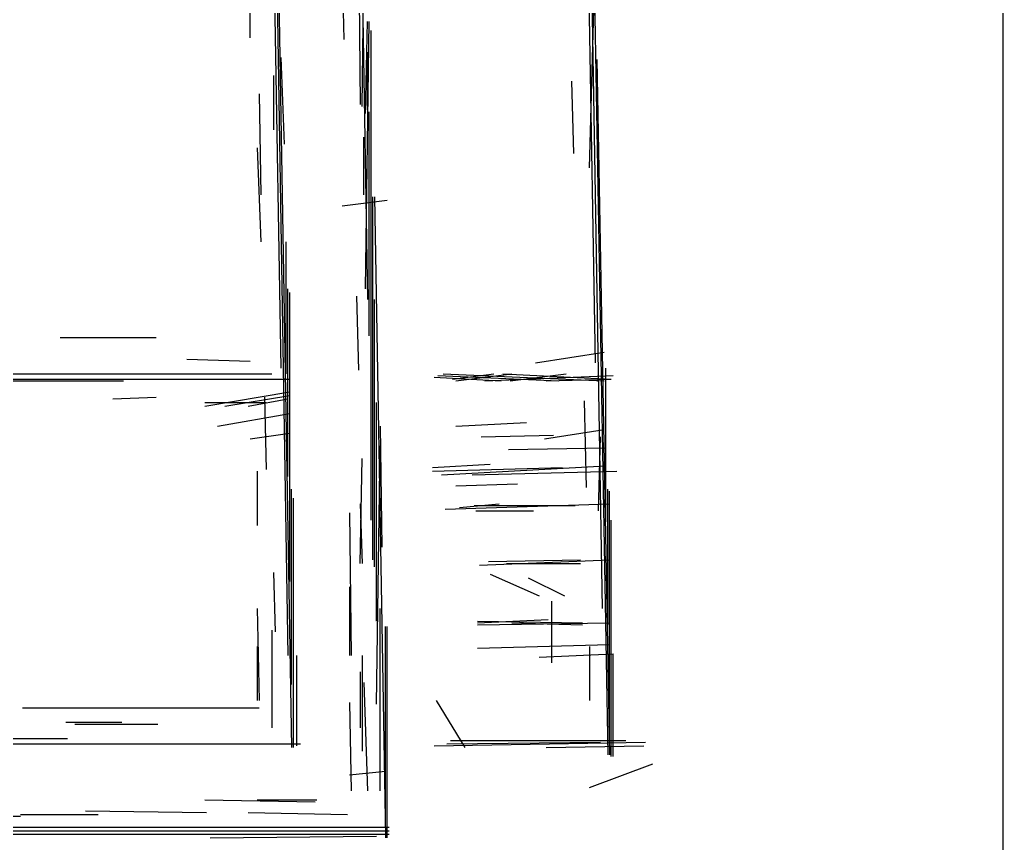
# Model space of a CAD drawing. Header units: metres. Extents: x 0.1 to 46.8, y -33.1 to 0.
# Drawn here: x 41.31 to 46.76, y -26.41 to -21.85 of the extents above; entities that cross this region are included whole.
import ezdxf

# ---------------------------------------------------------------- set-up
doc = ezdxf.new("R2010")
doc.units = ezdxf.units.M
doc.layers.add('Lines', color=7, linetype='Continuous')
doc.layers.add('Walls', color=2, linetype='Continuous')

msp = doc.modelspace()

# ---------------------------------------------------------------- linework, layer by layer
at = {"layer": 'Lines'}
for p, q in [((46.76, -33.07), (46.76, 0)), ((42.68, -17.62), (42.82, -25.88)), ((44.43, -17.86), (44.57, -25.92)), ((42.68, -18.09), (42.8, -25.37)), ((43.16, -18.4), (43.24, -23.4)), ((44.43, -18.6), (44.54, -25.11)), ((42.68, -19.13), (42.76, -23.78)), ((44.43, -19.6), (44.5, -23.75)), ((43.21, -22.33), (43.23, -20.79)), ((43.19, -21.2), (43.2, -22.32)), ((42.59, -21.95), (42.59, -21.43)), ((44.47, -22.67), (44.5, -21.53)), ((43.1, -21.6), (43.11, -21.96)), ((43.23, -22.37), (43.24, -21.86)), ((43.23, -23.34), (43.25, -21.86)), ((43.26, -24.62), (43.26, -21.91)), ((43.24, -22.35), (43.24, -22.03)), ((42.76, -22.06), (42.78, -22.54)), ((44.51, -22.07), (44.58, -25.92)), ((42.72, -22.16), (42.72, -22.46)), ((44.37, -22.19), (44.38, -22.59)), ((42.64, -22.26), (42.65, -22.82)), ((43.25, -23.6), (43.25, -22.36)), ((43.22, -22.82), (43.22, -22.5)), ((42.63, -22.56), (42.65, -23.08)), ((43.1, -22.88), (43.35, -22.85)), ((43.27, -24.84), (43.27, -22.83)), ((43.28, -22.83), (43.34, -26.38)), ((42.79, -23.81), (42.79, -23.08)), ((42.8, -24.38), (42.8, -23.34)), ((42.81, -24.96), (42.81, -23.36)), ((43.18, -23.38), (43.19, -23.79)), ((43.28, -24.88), (43.28, -23.4)), ((41.54, -23.61), (42.07, -23.61)), ((42.24, -23.73), (42.59, -23.74)), ((44.17, -23.75), (44.55, -23.69)), ((44.56, -24.63), (44.56, -23.78)), ((36.45, -23.84), (42.81, -23.84)), ((36.54, -23.81), (42.71, -23.81)), ((43.61, -23.83), (43.98, -23.85)), ((43.63, -23.82), (44.3, -23.85)), ((43.66, -23.81), (44.55, -23.85)), ((43.71, -23.84), (43.94, -23.81)), ((43.73, -23.85), (44.04, -23.81)), ((43.89, -23.85), (44.6, -23.82)), ((43.99, -23.81), (44.59, -23.84)), ((44.03, -23.85), (44.34, -23.81)), ((44.23, -23.85), (44.59, -23.84)), ((36.45, -23.85), (41.89, -23.85)), ((41.83, -23.95), (42.07, -23.94)), ((42.34, -23.99), (42.81, -23.91)), ((42.45, -23.99), (42.81, -23.93)), ((42.58, -23.99), (42.8, -23.95)), ((42.67, -23.94), (42.68, -24.34)), ((42.34, -23.97), (42.68, -23.97)), ((43.29, -25.18), (43.29, -23.97)), ((44.44, -23.96), (44.45, -24.44)), ((42.41, -24.1), (42.81, -24.03)), ((43.31, -24.1), (43.32, -24.77)), ((43.73, -24.1), (44.12, -24.08)), ((44.22, -24.17), (44.54, -24.12)), ((42.59, -24.17), (42.81, -24.14)), ((43.87, -24.16), (44.27, -24.15)), ((44.52, -24.57), (44.53, -24.16)), ((43.29, -25.64), (43.31, -24.21)), ((44.02, -24.23), (44.56, -24.22)), ((43.2, -24.86), (43.21, -24.28)), ((43.6, -24.33), (43.92, -24.31)), ((43.6, -24.35), (44.32, -24.33)), ((43.65, -24.37), (44.56, -24.32)), ((42.63, -24.35), (42.63, -24.65)), ((43.82, -24.37), (44.62, -24.35)), ((43.73, -24.43), (44.07, -24.42)), ((42.82, -25.53), (42.82, -24.45)), ((42.83, -25.88), (42.83, -24.5)), ((44.57, -25.2), (44.57, -24.45)), ((44.58, -25.78), (44.58, -24.46)), ((43.2, -24.53), (43.21, -24.86)), ((43.67, -24.56), (44.58, -24.53)), ((43.75, -24.55), (43.97, -24.53)), ((43.83, -24.54), (44.39, -24.54)), ((43.14, -24.58), (43.15, -25.37)), ((43.84, -24.57), (44.16, -24.57)), ((44.59, -25.93), (44.59, -24.62)), ((43.86, -24.87), (44.58, -24.84)), ((43.91, -24.85), (44.42, -24.84)), ((44.01, -24.86), (44.42, -24.86)), ((42.72, -24.91), (42.73, -25.24)), ((43.92, -24.92), (44.19, -25.04)), ((43.14, -24.99), (43.14, -25.37)), ((44.13, -24.94), (44.33, -25.04)), ((44.26, -25.41), (44.26, -25.07)), ((42.63, -25.11), (42.64, -25.62)), ((43.31, -26.12), (43.31, -25.11)), ((43.34, -26.25), (43.34, -25.21)), ((43.35, -26.38), (43.35, -25.21)), ((43.85, -25.19), (44.24, -25.17)), ((43.85, -25.18), (44.43, -25.19)), ((43.85, -25.2), (44.58, -25.19)), ((44.04, -25.19), (44.43, -25.2)), ((42.71, -25.23), (42.71, -25.77)), ((43.85, -25.33), (44.58, -25.31)), ((42.63, -25.32), (42.63, -25.62)), ((42.85, -25.87), (42.85, -25.37)), ((43.21, -25.37), (43.21, -25.9)), ((44.19, -25.38), (44.6, -25.36)), ((44.47, -25.32), (44.47, -25.62)), ((44.6, -25.93), (44.6, -25.36)), ((43.2, -25.46), (43.2, -25.77)), ((43.22, -25.52), (43.24, -26.12)), ((43.14, -25.63), (43.15, -26.12)), ((43.62, -25.62), (43.78, -25.88)), ((41.33, -25.66), (42.64, -25.66)), ((41.57, -25.74), (41.88, -25.74)), ((41.62, -25.75), (42.08, -25.75)), ((32.54, -25.86), (42.87, -25.86)), ((36.58, -25.83), (41.58, -25.83)), ((43.61, -25.87), (44.78, -25.85)), ((43.68, -25.86), (44.53, -25.85)), ((43.7, -25.84), (44.67, -25.84)), ((44.23, -25.88), (44.77, -25.87)), ((44.47, -26.1), (44.82, -25.97)), ((43.14, -26.03), (43.34, -26.01)), ((42.34, -26.17), (42.95, -26.18)), ((42.63, -26.17), (42.96, -26.17)), ((41.68, -26.23), (42.35, -26.24)), ((42.58, -26.24), (43.13, -26.25)), ((40.99, -26.26), (41.32, -26.26)), ((41.32, -26.25), (41.75, -26.25)), ((32.07, -26.34), (43.36, -26.34)), ((32.18, -26.32), (43.36, -26.32)), ((40.23, -26.36), (43.36, -26.36)), ((42.37, -26.38), (43.29, -26.37))]:
    msp.add_line(p, q, dxfattribs=at)
at = {"layer": 'Walls'}
for p, q in [((42.68, -17.62), (42.82, -25.88)), ((42.68, -17.62), (42.82, -25.88)), ((42.68, -17.62), (42.82, -25.88)), ((42.68, -17.62), (42.82, -25.88)), ((42.68, -17.62), (42.82, -25.88)), ((42.68, -17.62), (42.82, -25.88)), ((44.43, -17.86), (44.57, -25.92)), ((44.43, -17.86), (44.57, -25.92)), ((44.43, -17.86), (44.57, -25.92)), ((42.68, -18.09), (42.8, -25.37)), ((42.68, -18.09), (42.8, -25.37)), ((42.68, -18.09), (42.8, -25.37)), ((42.68, -18.09), (42.8, -25.37)), ((42.68, -18.09), (42.8, -25.37)), ((43.16, -18.4), (43.24, -23.4)), ((43.16, -18.4), (43.24, -23.4)), ((43.16, -18.4), (43.24, -23.4)), ((43.16, -18.4), (43.24, -23.4)), ((43.16, -18.4), (43.24, -23.4)), ((44.43, -18.6), (44.54, -25.11)), ((44.43, -18.6), (44.54, -25.11)), ((44.43, -18.6), (44.54, -25.11)), ((42.68, -19.13), (42.76, -23.78)), ((42.68, -19.13), (42.76, -23.78)), ((42.68, -19.13), (42.76, -23.78)), ((42.68, -19.13), (42.76, -23.78)), ((42.68, -19.13), (42.76, -23.78)), ((42.68, -19.13), (42.76, -23.78)), ((42.68, -19.13), (42.76, -23.78)), ((42.68, -19.13), (42.76, -23.78)), ((44.43, -19.6), (44.5, -23.75)), ((44.43, -19.6), (44.5, -23.75)), ((44.43, -19.6), (44.5, -23.75)), ((44.43, -19.6), (44.5, -23.75)), ((43.21, -22.33), (43.23, -20.79)), ((43.21, -22.33), (43.23, -20.79)), ((43.21, -22.33), (43.23, -20.79)), ((43.21, -22.33), (43.23, -20.79)), ((43.21, -22.33), (43.23, -20.79)), ((43.21, -22.33), (43.23, -20.79)), ((43.21, -22.33), (43.23, -20.79)), ((43.21, -22.33), (43.23, -20.79)), ((43.19, -21.2), (43.2, -22.32)), ((43.19, -21.2), (43.2, -22.32)), ((43.19, -21.2), (43.2, -22.32)), ((43.19, -21.2), (43.2, -22.32)), ((43.19, -21.2), (43.2, -22.32)), ((43.19, -21.2), (43.2, -22.32)), ((43.19, -21.2), (43.2, -22.32)), ((42.59, -21.95), (42.59, -21.43)), ((42.59, -21.95), (42.59, -21.43)), ((42.59, -21.95), (42.59, -21.43)), ((42.59, -21.95), (42.59, -21.43)), ((42.59, -21.95), (42.59, -21.43)), ((42.59, -21.95), (42.59, -21.43)), ((44.47, -22.67), (44.5, -21.53)), ((44.47, -22.67), (44.5, -21.53)), ((44.47, -22.67), (44.5, -21.53)), ((44.47, -22.67), (44.5, -21.53)), ((43.23, -22.37), (43.24, -21.86)), ((43.23, -22.37), (43.24, -21.86)), ((43.23, -23.34), (43.25, -21.86)), ((43.23, -22.37), (43.24, -21.86)), ((43.23, -22.37), (43.24, -21.86)), ((43.23, -23.34), (43.25, -21.86)), ((43.23, -22.37), (43.24, -21.86)), ((43.23, -22.37), (43.24, -21.86)), ((43.23, -23.34), (43.25, -21.86)), ((43.23, -22.37), (43.24, -21.86)), ((43.23, -23.34), (43.25, -21.86)), ((43.23, -23.34), (43.25, -21.86)), ((43.26, -24.62), (43.26, -21.91)), ((43.26, -24.62), (43.26, -21.91)), ((43.26, -24.62), (43.26, -21.91)), ((43.26, -24.62), (43.26, -21.91)), ((43.26, -24.62), (43.26, -21.91)), ((43.26, -24.62), (43.26, -21.91)), ((44.51, -22.07), (44.58, -25.92)), ((42.64, -22.26), (42.65, -22.82)), ((42.64, -22.26), (42.65, -22.82)), ((42.64, -22.26), (42.65, -22.82)), ((42.64, -22.26), (42.65, -22.82)), ((42.64, -22.26), (42.65, -22.82)), ((43.25, -23.6), (43.25, -22.36)), ((43.25, -23.6), (43.25, -22.36)), ((43.25, -23.6), (43.25, -22.36)), ((43.25, -23.6), (43.25, -22.36)), ((43.25, -23.6), (43.25, -22.36)), ((42.63, -22.56), (42.65, -23.08)), ((42.63, -22.56), (42.65, -23.08)), ((42.63, -22.56), (42.65, -23.08)), ((42.63, -22.56), (42.65, -23.08)), ((42.63, -22.56), (42.65, -23.08)), ((43.27, -24.84), (43.27, -22.83)), ((43.27, -24.84), (43.27, -22.83)), ((43.27, -24.84), (43.27, -22.83)), ((43.27, -24.84), (43.27, -22.83)), ((43.27, -24.84), (43.27, -22.83)), ((43.27, -24.84), (43.27, -22.83)), ((43.27, -24.84), (43.27, -22.83)), ((43.27, -24.84), (43.27, -22.83)), ((43.27, -24.84), (43.27, -22.83)), ((43.28, -22.83), (43.34, -26.38)), ((43.28, -22.83), (43.34, -26.38)), ((43.28, -22.83), (43.34, -26.38)), ((43.28, -22.83), (43.34, -26.38)), ((43.28, -22.83), (43.34, -26.38)), ((43.28, -22.83), (43.34, -26.38)), ((43.28, -22.83), (43.34, -26.38)), ((43.28, -22.83), (43.34, -26.38)), ((42.79, -23.81), (42.79, -23.08)), ((42.79, -23.81), (42.79, -23.08)), ((42.79, -23.81), (42.79, -23.08)), ((42.79, -23.81), (42.79, -23.08)), ((42.79, -23.81), (42.79, -23.08)), ((42.79, -23.81), (42.79, -23.08)), ((42.8, -24.38), (42.8, -23.34)), ((42.8, -24.38), (42.8, -23.34)), ((42.8, -24.38), (42.8, -23.34)), ((42.8, -24.38), (42.8, -23.34)), ((42.8, -24.38), (42.8, -23.34)), ((42.8, -24.38), (42.8, -23.34)), ((42.81, -24.96), (42.81, -23.36)), ((42.81, -24.96), (42.81, -23.36)), ((42.81, -24.96), (42.81, -23.36)), ((42.81, -24.96), (42.81, -23.36)), ((42.81, -24.96), (42.81, -23.36)), ((42.81, -24.96), (42.81, -23.36)), ((42.81, -24.96), (42.81, -23.36)), ((42.81, -24.96), (42.81, -23.36)), ((43.28, -24.88), (43.28, -23.4)), ((43.28, -24.88), (43.28, -23.4)), ((43.28, -24.88), (43.28, -23.4)), ((43.28, -24.88), (43.28, -23.4)), ((43.28, -24.88), (43.28, -23.4)), ((43.28, -24.88), (43.28, -23.4)), ((43.28, -24.88), (43.28, -23.4)), ((43.28, -24.88), (43.28, -23.4)), ((44.56, -24.63), (44.56, -23.78)), ((44.56, -24.63), (44.56, -23.78)), ((36.45, -23.84), (42.81, -23.84)), ((36.45, -23.84), (42.81, -23.84)), ((36.54, -23.81), (42.71, -23.81)), ((36.54, -23.81), (42.71, -23.81)), ((43.63, -23.82), (44.3, -23.85)), ((43.63, -23.82), (44.3, -23.85)), ((43.63, -23.82), (44.3, -23.85)), ((43.63, -23.82), (44.3, -23.85)), ((43.63, -23.82), (44.3, -23.85)), ((43.63, -23.82), (44.3, -23.85)), ((43.63, -23.82), (44.3, -23.85)), ((43.63, -23.82), (44.3, -23.85)), ((43.66, -23.81), (44.55, -23.85)), ((43.66, -23.81), (44.55, -23.85)), ((43.66, -23.81), (44.55, -23.85)), ((43.66, -23.81), (44.55, -23.85)), ((43.66, -23.81), (44.55, -23.85)), ((43.66, -23.81), (44.55, -23.85)), ((43.66, -23.81), (44.55, -23.85)), ((43.89, -23.85), (44.6, -23.82)), ((43.89, -23.85), (44.6, -23.82)), ((43.89, -23.85), (44.6, -23.82)), ((43.89, -23.85), (44.6, -23.82)), ((43.89, -23.85), (44.6, -23.82)), ((43.89, -23.85), (44.6, -23.82)), ((43.89, -23.85), (44.6, -23.82)), ((43.99, -23.81), (44.59, -23.84)), ((43.99, -23.81), (44.59, -23.84)), ((43.99, -23.81), (44.59, -23.84)), ((43.99, -23.81), (44.59, -23.84)), ((43.99, -23.81), (44.59, -23.84)), ((43.99, -23.81), (44.59, -23.84)), ((43.99, -23.81), (44.59, -23.84)), ((43.99, -23.81), (44.59, -23.84)), ((36.45, -23.85), (41.89, -23.85)), ((36.45, -23.85), (41.89, -23.85)), ((36.45, -23.85), (41.89, -23.85)), ((36.45, -23.85), (41.89, -23.85)), ((43.29, -25.18), (43.29, -23.97)), ((43.29, -25.18), (43.29, -23.97)), ((43.29, -25.18), (43.29, -23.97)), ((43.29, -25.18), (43.29, -23.97)), ((43.29, -25.18), (43.29, -23.97)), ((43.29, -25.18), (43.29, -23.97)), ((43.29, -25.18), (43.29, -23.97)), ((43.31, -24.1), (43.32, -24.77)), ((43.31, -24.1), (43.32, -24.77)), ((43.31, -24.1), (43.32, -24.77)), ((43.31, -24.1), (43.32, -24.77)), ((43.31, -24.1), (43.32, -24.77)), ((43.31, -24.1), (43.32, -24.77)), ((43.31, -24.1), (43.32, -24.77)), ((43.31, -24.1), (43.32, -24.77)), ((43.31, -24.1), (43.32, -24.77)), ((43.29, -25.64), (43.31, -24.21)), ((43.29, -25.64), (43.31, -24.21)), ((43.29, -25.64), (43.31, -24.21)), ((43.29, -25.64), (43.31, -24.21)), ((43.29, -25.64), (43.31, -24.21)), ((43.29, -25.64), (43.31, -24.21)), ((43.29, -25.64), (43.31, -24.21)), ((43.29, -25.64), (43.31, -24.21)), ((43.29, -25.64), (43.31, -24.21)), ((43.29, -25.64), (43.31, -24.21)), ((43.29, -25.64), (43.31, -24.21)), ((44.02, -24.23), (44.56, -24.22)), ((44.02, -24.23), (44.56, -24.22)), ((44.02, -24.23), (44.56, -24.22)), ((44.02, -24.23), (44.56, -24.22)), ((44.02, -24.23), (44.56, -24.22)), ((44.02, -24.23), (44.56, -24.22)), ((44.02, -24.23), (44.56, -24.22)), ((44.02, -24.23), (44.56, -24.22)), ((44.02, -24.23), (44.56, -24.22)), ((44.02, -24.23), (44.56, -24.22)), ((44.02, -24.23), (44.56, -24.22)), ((43.2, -24.86), (43.21, -24.28)), ((43.2, -24.86), (43.21, -24.28)), ((43.2, -24.86), (43.21, -24.28)), ((43.2, -24.86), (43.21, -24.28)), ((43.2, -24.86), (43.21, -24.28)), ((43.2, -24.86), (43.21, -24.28)), ((43.2, -24.86), (43.21, -24.28)), ((43.2, -24.86), (43.21, -24.28)), ((43.6, -24.35), (44.32, -24.33)), ((43.6, -24.35), (44.32, -24.33)), ((43.6, -24.35), (44.32, -24.33)), ((43.6, -24.35), (44.32, -24.33)), ((43.6, -24.35), (44.32, -24.33)), ((43.6, -24.35), (44.32, -24.33)), ((43.6, -24.35), (44.32, -24.33)), ((43.6, -24.35), (44.32, -24.33)), ((43.6, -24.35), (44.32, -24.33)), ((43.6, -24.35), (44.32, -24.33)), ((43.65, -24.37), (44.56, -24.32)), ((43.65, -24.37), (44.56, -24.32)), ((43.65, -24.37), (44.56, -24.32)), ((43.65, -24.37), (44.56, -24.32)), ((43.65, -24.37), (44.56, -24.32)), ((43.65, -24.37), (44.56, -24.32)), ((43.65, -24.37), (44.56, -24.32)), ((43.65, -24.37), (44.56, -24.32)), ((43.65, -24.37), (44.56, -24.32)), ((43.82, -24.37), (44.62, -24.35)), ((43.82, -24.37), (44.62, -24.35)), ((43.82, -24.37), (44.62, -24.35)), ((43.82, -24.37), (44.62, -24.35)), ((43.82, -24.37), (44.62, -24.35)), ((43.82, -24.37), (44.62, -24.35)), ((43.82, -24.37), (44.62, -24.35)), ((43.82, -24.37), (44.62, -24.35)), ((43.82, -24.37), (44.62, -24.35)), ((43.82, -24.37), (44.62, -24.35)), ((42.82, -25.53), (42.82, -24.45)), ((42.82, -25.53), (42.82, -24.45)), ((42.82, -25.53), (42.82, -24.45)), ((42.82, -25.53), (42.82, -24.45)), ((42.82, -25.53), (42.82, -24.45)), ((42.82, -25.53), (42.82, -24.45)), ((42.82, -25.53), (42.82, -24.45)), ((42.82, -25.53), (42.82, -24.45)), ((42.82, -25.53), (42.82, -24.45)), ((42.82, -25.53), (42.82, -24.45)), ((42.82, -25.53), (42.82, -24.45)), ((42.82, -25.53), (42.82, -24.45)), ((42.83, -25.88), (42.83, -24.5)), ((42.83, -25.88), (42.83, -24.5)), ((42.83, -25.88), (42.83, -24.5)), ((42.83, -25.88), (42.83, -24.5)), ((42.83, -25.88), (42.83, -24.5)), ((42.83, -25.88), (42.83, -24.5)), ((42.83, -25.88), (42.83, -24.5)), ((42.83, -25.88), (42.83, -24.5)), ((42.83, -25.88), (42.83, -24.5)), ((42.83, -25.88), (42.83, -24.5)), ((42.83, -25.88), (42.83, -24.5)), ((42.83, -25.88), (42.83, -24.5)), ((42.83, -25.88), (42.83, -24.5)), ((42.83, -25.88), (42.83, -24.5)), ((44.57, -25.2), (44.57, -24.45)), ((44.57, -25.2), (44.57, -24.45)), ((44.57, -25.2), (44.57, -24.45)), ((44.58, -25.78), (44.58, -24.46)), ((44.58, -25.78), (44.58, -24.46)), ((44.58, -25.78), (44.58, -24.46)), ((43.67, -24.56), (44.58, -24.53)), ((43.67, -24.56), (44.58, -24.53)), ((43.67, -24.56), (44.58, -24.53)), ((43.67, -24.56), (44.58, -24.53)), ((43.67, -24.56), (44.58, -24.53)), ((43.67, -24.56), (44.58, -24.53)), ((43.67, -24.56), (44.58, -24.53)), ((43.67, -24.56), (44.58, -24.53)), ((43.67, -24.56), (44.58, -24.53)), ((43.67, -24.56), (44.58, -24.53)), ((43.67, -24.56), (44.58, -24.53)), ((43.67, -24.56), (44.58, -24.53)), ((43.67, -24.56), (44.58, -24.53)), ((43.83, -24.54), (44.39, -24.54)), ((43.83, -24.54), (44.39, -24.54)), ((43.83, -24.54), (44.39, -24.54)), ((43.83, -24.54), (44.39, -24.54)), ((43.83, -24.54), (44.39, -24.54)), ((43.83, -24.54), (44.39, -24.54)), ((43.83, -24.54), (44.39, -24.54)), ((43.83, -24.54), (44.39, -24.54)), ((43.83, -24.54), (44.39, -24.54)), ((43.83, -24.54), (44.39, -24.54)), ((43.83, -24.54), (44.39, -24.54)), ((43.83, -24.54), (44.39, -24.54)), ((43.83, -24.54), (44.39, -24.54)), ((43.14, -24.58), (43.15, -25.37)), ((43.14, -24.58), (43.15, -25.37)), ((43.14, -24.58), (43.15, -25.37)), ((43.14, -24.58), (43.15, -25.37)), ((43.14, -24.58), (43.15, -25.37)), ((43.14, -24.58), (43.15, -25.37)), ((43.14, -24.58), (43.15, -25.37)), ((43.14, -24.58), (43.15, -25.37)), ((43.14, -24.58), (43.15, -25.37)), ((43.14, -24.58), (43.15, -25.37)), ((43.14, -24.58), (43.15, -25.37)), ((43.14, -24.58), (43.15, -25.37)), ((43.14, -24.58), (43.15, -25.37)), ((44.59, -25.93), (44.59, -24.62)), ((44.59, -25.93), (44.59, -24.62)), ((44.59, -25.93), (44.59, -24.62)), ((43.86, -24.87), (44.58, -24.84)), ((43.86, -24.87), (44.58, -24.84)), ((43.86, -24.87), (44.58, -24.84)), ((43.86, -24.87), (44.58, -24.84)), ((43.86, -24.87), (44.58, -24.84)), ((43.86, -24.87), (44.58, -24.84)), ((43.86, -24.87), (44.58, -24.84)), ((43.86, -24.87), (44.58, -24.84)), ((43.86, -24.87), (44.58, -24.84)), ((43.91, -24.85), (44.42, -24.84)), ((43.91, -24.85), (44.42, -24.84)), ((43.91, -24.85), (44.42, -24.84)), ((43.91, -24.85), (44.42, -24.84)), ((43.91, -24.85), (44.42, -24.84)), ((43.91, -24.85), (44.42, -24.84)), ((43.91, -24.85), (44.42, -24.84)), ((43.91, -24.85), (44.42, -24.84)), ((43.91, -24.85), (44.42, -24.84)), ((42.63, -25.11), (42.64, -25.62)), ((42.63, -25.11), (42.64, -25.62)), ((42.63, -25.11), (42.64, -25.62)), ((42.63, -25.11), (42.64, -25.62)), ((42.63, -25.11), (42.64, -25.62)), ((42.63, -25.11), (42.64, -25.62)), ((42.63, -25.11), (42.64, -25.62)), ((42.63, -25.11), (42.64, -25.62)), ((42.63, -25.11), (42.64, -25.62)), ((42.63, -25.11), (42.64, -25.62)), ((43.31, -26.12), (43.31, -25.11)), ((43.31, -26.12), (43.31, -25.11)), ((43.31, -26.12), (43.31, -25.11)), ((43.31, -26.12), (43.31, -25.11)), ((43.31, -26.12), (43.31, -25.11)), ((43.31, -26.12), (43.31, -25.11)), ((43.31, -26.12), (43.31, -25.11)), ((43.31, -26.12), (43.31, -25.11)), ((43.31, -26.12), (43.31, -25.11)), ((43.34, -26.25), (43.34, -25.21)), ((43.34, -26.25), (43.34, -25.21)), ((43.34, -26.25), (43.34, -25.21)), ((43.34, -26.25), (43.34, -25.21)), ((43.34, -26.25), (43.34, -25.21)), ((43.34, -26.25), (43.34, -25.21)), ((43.35, -26.38), (43.35, -25.21)), ((43.35, -26.38), (43.35, -25.21)), ((43.35, -26.38), (43.35, -25.21)), ((43.35, -26.38), (43.35, -25.21)), ((43.35, -26.38), (43.35, -25.21)), ((43.85, -25.18), (44.43, -25.19)), ((43.85, -25.18), (44.43, -25.19)), ((43.85, -25.18), (44.43, -25.19)), ((43.85, -25.18), (44.43, -25.19)), ((43.85, -25.18), (44.43, -25.19)), ((43.85, -25.18), (44.43, -25.19)), ((43.85, -25.18), (44.43, -25.19)), ((43.85, -25.18), (44.43, -25.19)), ((43.85, -25.18), (44.43, -25.19)), ((43.85, -25.2), (44.58, -25.19)), ((43.85, -25.2), (44.58, -25.19)), ((43.85, -25.2), (44.58, -25.19)), ((43.85, -25.2), (44.58, -25.19)), ((43.85, -25.2), (44.58, -25.19)), ((43.85, -25.2), (44.58, -25.19)), ((43.85, -25.2), (44.58, -25.19)), ((43.85, -25.2), (44.58, -25.19)), ((42.71, -25.23), (42.71, -25.77)), ((42.71, -25.23), (42.71, -25.77)), ((42.71, -25.23), (42.71, -25.77)), ((42.71, -25.23), (42.71, -25.77)), ((42.71, -25.23), (42.71, -25.77)), ((42.71, -25.23), (42.71, -25.77)), ((42.71, -25.23), (42.71, -25.77)), ((42.71, -25.23), (42.71, -25.77)), ((42.71, -25.23), (42.71, -25.77)), ((42.71, -25.23), (42.71, -25.77)), ((43.85, -25.33), (44.58, -25.31)), ((43.85, -25.33), (44.58, -25.31)), ((43.85, -25.33), (44.58, -25.31)), ((43.85, -25.33), (44.58, -25.31)), ((43.85, -25.33), (44.58, -25.31)), ((43.85, -25.33), (44.58, -25.31)), ((43.85, -25.33), (44.58, -25.31)), ((43.85, -25.33), (44.58, -25.31)), ((43.85, -25.33), (44.58, -25.31)), ((42.85, -25.87), (42.85, -25.37)), ((42.85, -25.87), (42.85, -25.37)), ((42.85, -25.87), (42.85, -25.37)), ((42.85, -25.87), (42.85, -25.37)), ((42.85, -25.87), (42.85, -25.37)), ((42.85, -25.87), (42.85, -25.37)), ((42.85, -25.87), (42.85, -25.37)), ((42.85, -25.87), (42.85, -25.37)), ((42.85, -25.87), (42.85, -25.37)), ((42.85, -25.87), (42.85, -25.37)), ((43.21, -25.37), (43.21, -25.9)), ((43.21, -25.37), (43.21, -25.9)), ((43.21, -25.37), (43.21, -25.9)), ((43.21, -25.37), (43.21, -25.9)), ((43.21, -25.37), (43.21, -25.9)), ((43.21, -25.37), (43.21, -25.9)), ((43.21, -25.37), (43.21, -25.9)), ((43.21, -25.37), (43.21, -25.9)), ((43.21, -25.37), (43.21, -25.9)), ((43.21, -25.37), (43.21, -25.9)), ((44.6, -25.93), (44.6, -25.36)), ((44.6, -25.93), (44.6, -25.36)), ((43.22, -25.52), (43.24, -26.12)), ((43.22, -25.52), (43.24, -26.12)), ((43.22, -25.52), (43.24, -26.12)), ((43.22, -25.52), (43.24, -26.12)), ((43.22, -25.52), (43.24, -26.12)), ((43.22, -25.52), (43.24, -26.12)), ((41.33, -25.66), (42.64, -25.66)), ((41.33, -25.66), (42.64, -25.66)), ((32.54, -25.86), (42.87, -25.86)), ((32.54, -25.86), (42.87, -25.86)), ((32.54, -25.86), (42.87, -25.86)), ((32.54, -25.86), (42.87, -25.86)), ((32.54, -25.86), (42.87, -25.86)), ((32.54, -25.86), (42.87, -25.86)), ((32.54, -25.86), (42.87, -25.86)), ((32.54, -25.86), (42.87, -25.86)), ((32.54, -25.86), (42.87, -25.86)), ((32.54, -25.86), (42.87, -25.86)), ((36.58, -25.83), (41.58, -25.83)), ((36.58, -25.83), (41.58, -25.83)), ((36.58, -25.83), (41.58, -25.83)), ((36.58, -25.83), (41.58, -25.83)), ((43.61, -25.87), (44.78, -25.85)), ((43.61, -25.87), (44.78, -25.85)), ((43.61, -25.87), (44.78, -25.85)), ((43.61, -25.87), (44.78, -25.85)), ((43.68, -25.86), (44.53, -25.85)), ((43.68, -25.86), (44.53, -25.85)), ((43.68, -25.86), (44.53, -25.85)), ((43.68, -25.86), (44.53, -25.85)), ((43.7, -25.84), (44.67, -25.84)), ((43.7, -25.84), (44.67, -25.84)), ((43.7, -25.84), (44.67, -25.84)), ((43.7, -25.84), (44.67, -25.84)), ((44.23, -25.88), (44.77, -25.87)), ((44.23, -25.88), (44.77, -25.87)), ((44.23, -25.88), (44.77, -25.87)), ((44.23, -25.88), (44.77, -25.87)), ((44.23, -25.88), (44.77, -25.87)), ((44.23, -25.88), (44.77, -25.87)), ((42.34, -26.17), (42.95, -26.18)), ((42.34, -26.17), (42.95, -26.18)), ((42.34, -26.17), (42.95, -26.18)), ((41.68, -26.23), (42.35, -26.24)), ((41.68, -26.23), (42.35, -26.24)), ((41.68, -26.23), (42.35, -26.24)), ((42.58, -26.24), (43.13, -26.25)), ((32.07, -26.34), (43.36, -26.34)), ((32.07, -26.34), (43.36, -26.34)), ((32.07, -26.34), (43.36, -26.34)), ((32.07, -26.34), (43.36, -26.34)), ((32.07, -26.34), (43.36, -26.34)), ((32.07, -26.34), (43.36, -26.34)), ((32.18, -26.32), (43.36, -26.32)), ((32.18, -26.32), (43.36, -26.32)), ((32.18, -26.32), (43.36, -26.32)), ((32.18, -26.32), (43.36, -26.32)), ((32.18, -26.32), (43.36, -26.32)), ((32.18, -26.32), (43.36, -26.32)), ((40.23, -26.36), (43.36, -26.36)), ((40.23, -26.36), (43.36, -26.36)), ((42.37, -26.38), (43.29, -26.37))]:
    msp.add_line(p, q, dxfattribs=at)

doc.saveas('drawing.dxf')
